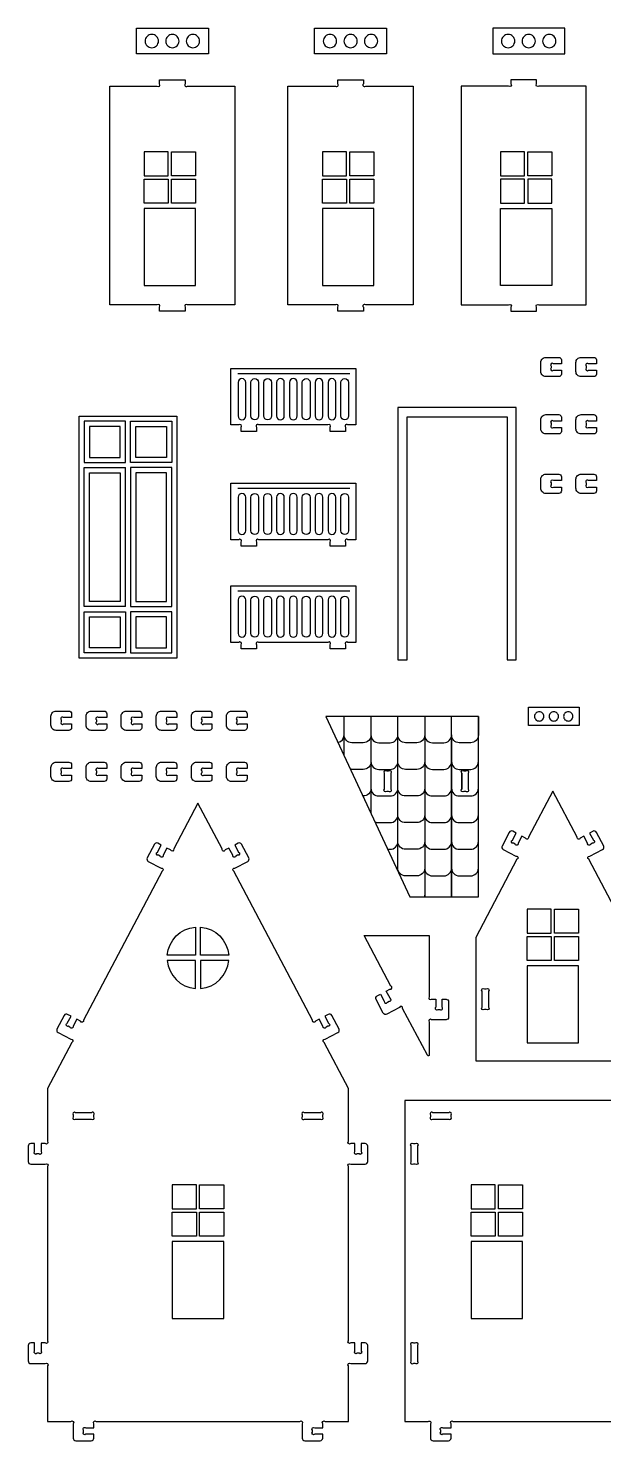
# Model space of a CAD drawing. Extents: x -24.3 to 60.7, y -17.3 to 38.
# Drawn here: x 4.1 to 26.4, y -17.3 to 37.6 of the extents above; entities that cross this region are included whole.
import ezdxf

# ---------------------------------------------------------------- set-up
doc = ezdxf.new("R2010")
doc.units = 0
doc.header["$MEASUREMENT"] = 0
doc.layers.add('LAYER1', color=18, linetype='CONTINUOUS')

msp = doc.modelspace()

# ---------------------------------------------------------------- linework, layer by layer
at = {"layer": 'LAYER1'}
for points in [[(8.269, 37.565), (11.069, 37.565), (11.069, 36.565), (8.269, 36.565)], [(15.197, 37.565), (17.997, 37.565), (17.997, 36.565), (15.197, 36.565)], [(24.925, 37.565), (22.125, 37.565), (22.125, 36.565), (24.925, 36.565)], [(9.509, 32.765), (8.572, 32.765), (8.572, 31.827), (9.509, 31.827)], [(9.634, 31.827), (9.634, 32.765), (10.572, 32.765), (10.572, 31.827)], [(16.438, 32.765), (15.5, 32.765), (15.5, 31.827), (16.438, 31.827)], [(16.563, 31.827), (16.563, 32.765), (17.5, 32.765), (17.5, 31.827)], [(23.366, 31.827), (23.366, 32.765), (22.428, 32.765), (22.428, 31.827)], [(23.491, 32.765), (24.428, 32.765), (24.428, 31.827), (23.491, 31.827)], [(8.572, 30.765), (8.572, 31.702), (9.509, 31.702), (9.509, 30.765)], [(10.572, 30.765), (9.634, 30.765), (9.634, 31.702), (10.572, 31.702)], [(15.5, 30.765), (15.5, 31.702), (16.438, 31.702), (16.438, 30.765)], [(17.5, 30.765), (16.563, 30.765), (16.563, 31.702), (17.5, 31.702)], [(22.428, 30.765), (23.366, 30.765), (23.366, 31.702), (22.428, 31.702)], [(24.428, 30.765), (24.428, 31.702), (23.491, 31.702), (23.491, 30.765)], [(8.572, 27.565), (10.572, 27.565), (10.572, 30.565), (8.572, 30.565)], [(15.5, 27.565), (17.5, 27.565), (17.5, 30.565), (15.5, 30.565)], [(24.428, 27.565), (22.428, 27.565), (22.428, 30.565), (24.428, 30.565)], [(23.042, 13.022), (23.042, 22.822), (18.442, 22.822), (18.442, 13.022), (18.802, 13.022), (18.802, 22.462), (22.682, 22.462), (22.682, 13.022)], [(9.842, 13.087), (6.042, 13.087), (6.042, 22.487), (9.842, 22.487)], [(6.242, 22.287), (6.242, 20.687), (7.842, 20.687), (7.842, 22.287)], [(6.442, 22.087), (6.442, 20.887), (7.642, 20.887), (7.642, 22.087)], [(8.042, 20.687), (8.042, 22.287), (9.642, 22.287), (9.642, 20.687)], [(8.242, 20.887), (8.242, 22.087), (9.442, 22.087), (9.442, 20.887)], [(8.042, 15.087), (9.642, 15.087), (9.642, 20.487), (8.042, 20.487)], [(6.442, 15.287), (6.442, 20.287), (7.642, 20.287), (7.642, 15.287)], [(8.242, 15.287), (9.442, 15.287), (9.442, 20.287), (8.242, 20.287)], [(6.242, 14.887), (7.842, 14.887), (7.842, 13.287), (6.242, 13.287)], [(8.042, 13.287), (9.642, 13.287), (9.642, 14.887), (8.042, 14.887)], [(6.442, 14.687), (7.642, 14.687), (7.642, 13.487), (6.442, 13.487)], [(8.242, 13.487), (9.442, 13.487), (9.442, 14.687), (8.242, 14.687)], [(23.512, 11.171), (25.486, 11.171), (25.486, 10.466), (23.512, 10.466)], [(18.903, 3.809), (21.168, 3.809), (21.568, 3.809), (21.568, 10.813), (15.635, 10.813)], [(24.403, 3.329), (23.465, 3.329), (23.465, 2.391), (24.403, 2.391)], [(24.528, 2.391), (24.528, 3.329), (25.466, 3.329), (25.466, 2.391)], [(23.465, 1.328), (23.465, 2.266), (24.403, 2.266), (24.403, 1.328)], [(25.466, 1.328), (24.528, 1.328), (24.528, 2.266), (25.466, 2.266)], [(23.465, -1.874), (25.466, -1.874), (25.466, 1.128), (23.465, 1.128)], [(10.602, -7.386), (9.665, -7.386), (9.665, -8.324), (10.602, -8.324)], [(10.727, -8.324), (10.727, -7.386), (11.665, -7.386), (11.665, -8.324)], [(22.225, -7.386), (21.287, -7.386), (21.287, -8.324), (22.225, -8.324)], [(22.35, -8.324), (22.35, -7.386), (23.287, -7.386), (23.287, -8.324)], [(9.665, -9.386), (9.665, -8.449), (10.602, -8.449), (10.602, -9.386)], [(11.665, -9.386), (10.727, -9.386), (10.727, -8.449), (11.665, -8.449)], [(21.287, -9.386), (21.287, -8.449), (22.225, -8.449), (22.225, -9.386)], [(23.287, -9.386), (22.35, -9.386), (22.35, -8.449), (23.287, -8.449)], [(9.665, -12.586), (11.665, -12.586), (11.665, -9.586), (9.665, -9.586)], [(21.287, -12.586), (23.287, -12.586), (23.287, -9.586), (21.287, -9.586)]]:
    msp.add_lwpolyline(points, close=True, dxfattribs=at)
for points in [[(8.869, 37.324, 0.414214), (8.61, 37.065, 0.414214), (8.869, 36.806, 0.414214), (9.128, 37.065, 0.414214)], [(9.669, 37.324, 0.414214), (9.41, 37.065, 0.414214), (9.669, 36.806, 0.414214), (9.928, 37.065, 0.414214)], [(10.469, 37.324, 0.414214), (10.21, 37.065, 0.414214), (10.469, 36.806, 0.414214), (10.728, 37.065, 0.414214)], [(15.797, 37.324, 0.414214), (15.538, 37.065, 0.414214), (15.797, 36.806, 0.414214), (16.056, 37.065, 0.414214)], [(16.597, 37.324, 0.414214), (16.338, 37.065, 0.414214), (16.597, 36.806, 0.414214), (16.856, 37.065, 0.414214)], [(17.397, 37.324, 0.414214), (17.138, 37.065, 0.414214), (17.397, 36.806, 0.414214), (17.656, 37.065, 0.414214)], [(22.725, 37.324, 0.414214), (22.466, 37.065, 0.414214), (22.725, 36.806, 0.414214), (22.984, 37.065, 0.414214)], [(23.525, 37.324, 0.414214), (23.266, 37.065, 0.414214), (23.525, 36.806, 0.414214), (23.784, 37.065, 0.414214)], [(24.325, 37.324, 0.414214), (24.066, 37.065, 0.414214), (24.325, 36.806, 0.414214), (24.584, 37.065, 0.414214)], [(7.236, 35.315), (9.08, 35.315, 1), (9.169, 35.403), (9.169, 35.565), (10.169, 35.565), (10.169, 35.403, 1), (10.257, 35.315), (12.101, 35.315), (12.101, 26.815), (10.257, 26.815, 1), (10.169, 26.727), (10.169, 26.565), (9.169, 26.565), (9.169, 26.727, 1), (9.08, 26.815), (7.236, 26.815)], [(14.164, 35.315), (16.009, 35.315, 1), (16.097, 35.403), (16.097, 35.565), (17.097, 35.565), (17.097, 35.403, 1), (17.185, 35.315), (19.03, 35.315), (19.03, 26.815), (17.185, 26.815, 1), (17.097, 26.727), (17.097, 26.565), (16.097, 26.565), (16.097, 26.727, 1), (16.009, 26.815), (14.164, 26.815)], [(25.764, 35.315), (23.92, 35.315, -1), (23.831, 35.403), (23.831, 35.565), (22.831, 35.565), (22.831, 35.403, -1), (22.743, 35.315), (20.899, 35.315), (20.899, 26.815), (22.743, 26.815, -1), (22.831, 26.727), (22.831, 26.565), (23.831, 26.565), (23.831, 26.727, -1), (23.92, 26.815), (25.764, 26.815)], [(24.695, 24.024), (24.195, 24.024, -0.414214), (23.995, 24.224), (23.995, 24.574, -0.414214), (24.195, 24.774), (24.695, 24.774, -0.414214), (24.795, 24.674), (24.795, 24.524), (24.484, 24.524, 1), (24.395, 24.435), (24.395, 24.362, 1), (24.484, 24.274), (24.795, 24.274), (24.795, 24.124, -0.414214)], [(26.06, 24.024), (25.56, 24.024, -0.414214), (25.36, 24.224), (25.36, 24.574, -0.414214), (25.56, 24.774), (26.06, 24.774, -0.414214), (26.16, 24.674), (26.16, 24.524), (25.849, 24.524, 1), (25.76, 24.435), (25.76, 24.362, 1), (25.849, 24.274), (26.16, 24.274), (26.16, 24.124, -0.414214)], [(12.34, 21.896), (12.34, 22.057, 1), (12.251, 22.146), (11.94, 22.146), (11.94, 24.346), (16.805, 24.346), (16.805, 22.146), (16.493, 22.146, 1), (16.405, 22.057), (16.405, 21.896), (15.805, 21.896), (15.805, 22.057, 1), (15.716, 22.146), (13.028, 22.146, 1), (12.94, 22.057), (12.94, 21.896)], [(12.522, 22.496), (12.522, 23.796, 1), (12.222, 23.796), (12.222, 22.496, 1)], [(12.722, 22.496), (12.722, 23.796, -1), (13.022, 23.796), (13.022, 22.496, -1)], [(13.222, 22.496), (13.222, 23.796, -1), (13.522, 23.796), (13.522, 22.496, -1)], [(14.022, 22.496), (14.022, 23.796, 1), (13.722, 23.796), (13.722, 22.496, 1)], [(14.522, 22.496), (14.522, 23.796, 1), (14.222, 23.796), (14.222, 22.496, 1)], [(14.722, 22.496), (14.722, 23.796, -1), (15.022, 23.796), (15.022, 22.496, -1)], [(15.522, 22.496), (15.522, 23.796, 1), (15.222, 23.796), (15.222, 22.496, 1)], [(16.022, 22.496), (16.022, 23.796, 1), (15.722, 23.796), (15.722, 22.496, 1)], [(16.222, 22.496), (16.222, 23.796, -1), (16.522, 23.796), (16.522, 22.496, -1)], [(24.695, 21.797), (24.195, 21.797, -0.414214), (23.995, 21.997), (23.995, 22.347, -0.414214), (24.195, 22.547), (24.695, 22.547, -0.414214), (24.795, 22.447), (24.795, 22.297), (24.484, 22.297, 1), (24.395, 22.209), (24.395, 22.136, 1), (24.484, 22.047), (24.795, 22.047), (24.795, 21.897, -0.414214)], [(26.06, 21.797), (25.56, 21.797, -0.414214), (25.36, 21.997), (25.36, 22.347, -0.414214), (25.56, 22.547), (26.06, 22.547, -0.414214), (26.16, 22.447), (26.16, 22.297), (25.849, 22.297, 1), (25.76, 22.209), (25.76, 22.136, 1), (25.849, 22.047), (26.16, 22.047), (26.16, 21.897, -0.414214)], [(12.34, 17.434), (12.34, 17.596, 1), (12.251, 17.684), (11.94, 17.684), (11.94, 19.884), (16.805, 19.884), (16.805, 17.684), (16.493, 17.684, 1), (16.405, 17.596), (16.405, 17.434), (15.805, 17.434), (15.805, 17.596, 1), (15.716, 17.684), (13.028, 17.684, 1), (12.94, 17.596), (12.94, 17.434)], [(24.695, 19.484), (24.195, 19.484, -0.414214), (23.995, 19.684), (23.995, 20.034, -0.414214), (24.195, 20.234), (24.695, 20.234, -0.414214), (24.795, 20.134), (24.795, 19.984), (24.484, 19.984, 1), (24.395, 19.895), (24.395, 19.822, 1), (24.484, 19.734), (24.795, 19.734), (24.795, 19.584, -0.414214)], [(26.06, 19.484), (25.56, 19.484, -0.414214), (25.36, 19.684), (25.36, 20.034, -0.414214), (25.56, 20.234), (26.06, 20.234, -0.414214), (26.16, 20.134), (26.16, 19.984), (25.849, 19.984, 1), (25.76, 19.895), (25.76, 19.822, 1), (25.849, 19.734), (26.16, 19.734), (26.16, 19.584, -0.414214)], [(12.522, 18.034), (12.522, 19.334, 1), (12.222, 19.334), (12.222, 18.034, 1)], [(12.722, 18.034), (12.722, 19.334, -1), (13.022, 19.334), (13.022, 18.034, -1)], [(13.222, 18.034), (13.222, 19.334, -1), (13.522, 19.334), (13.522, 18.034, -1)], [(14.022, 18.034), (14.022, 19.334, 1), (13.722, 19.334), (13.722, 18.034, 1)], [(14.522, 18.034), (14.522, 19.334, 1), (14.222, 19.334), (14.222, 18.034, 1)], [(14.722, 18.034), (14.722, 19.334, -1), (15.022, 19.334), (15.022, 18.034, -1)], [(15.522, 18.034), (15.522, 19.334, 1), (15.222, 19.334), (15.222, 18.034, 1)], [(16.022, 18.034), (16.022, 19.334, 1), (15.722, 19.334), (15.722, 18.034, 1)], [(16.222, 18.034), (16.222, 19.334, -1), (16.522, 19.334), (16.522, 18.034, -1)], [(12.34, 13.443), (12.34, 13.605, 1), (12.251, 13.693), (11.94, 13.693), (11.94, 15.893), (16.805, 15.893), (16.805, 13.693), (16.493, 13.693, 1), (16.405, 13.605), (16.405, 13.443), (15.805, 13.443), (15.805, 13.605, 1), (15.716, 13.693), (13.028, 13.693, 1), (12.94, 13.605), (12.94, 13.443)], [(12.522, 14.043), (12.522, 15.343, 1), (12.222, 15.343), (12.222, 14.043, 1)], [(12.722, 14.043), (12.722, 15.343, -1), (13.022, 15.343), (13.022, 14.043, -1)], [(13.222, 14.043), (13.222, 15.343, -1), (13.522, 15.343), (13.522, 14.043, -1)], [(14.022, 14.043), (14.022, 15.343, 1), (13.722, 15.343), (13.722, 14.043, 1)], [(14.522, 14.043), (14.522, 15.343, 1), (14.222, 15.343), (14.222, 14.043, 1)], [(14.722, 14.043), (14.722, 15.343, -1), (15.022, 15.343), (15.022, 14.043, -1)], [(15.522, 14.043), (15.522, 15.343, 1), (15.222, 15.343), (15.222, 14.043, 1)], [(16.022, 14.043), (16.022, 15.343, 1), (15.722, 15.343), (15.722, 14.043, 1)], [(16.222, 14.043), (16.222, 15.343, -1), (16.522, 15.343), (16.522, 14.043, -1)], [(5.649, 10.273), (5.149, 10.273, -0.414214), (4.949, 10.473), (4.949, 10.823, -0.414214), (5.149, 11.023), (5.649, 11.023, -0.414214), (5.749, 10.923), (5.749, 10.773), (5.437, 10.773, 1), (5.349, 10.684), (5.349, 10.611, 1), (5.437, 10.523), (5.749, 10.523), (5.749, 10.373, -0.414214)], [(7.014, 10.273), (6.514, 10.273, -0.414214), (6.314, 10.473), (6.314, 10.823, -0.414214), (6.514, 11.023), (7.014, 11.023, -0.414214), (7.114, 10.923), (7.114, 10.773), (6.802, 10.773, 1), (6.714, 10.684), (6.714, 10.611, 1), (6.802, 10.523), (7.114, 10.523), (7.114, 10.373, -0.414214)], [(8.378, 10.273), (7.878, 10.273, -0.414214), (7.678, 10.473), (7.678, 10.823, -0.414214), (7.878, 11.023), (8.378, 11.023, -0.414214), (8.478, 10.923), (8.478, 10.773), (8.167, 10.773, 1), (8.078, 10.684), (8.078, 10.611, 1), (8.167, 10.523), (8.478, 10.523), (8.478, 10.373, -0.414214)], [(9.743, 10.273), (9.243, 10.273, -0.414214), (9.043, 10.473), (9.043, 10.823, -0.414214), (9.243, 11.023), (9.743, 11.023, -0.414214), (9.843, 10.923), (9.843, 10.773), (9.532, 10.773, 1), (9.443, 10.684), (9.443, 10.611, 1), (9.532, 10.523), (9.843, 10.523), (9.843, 10.373, -0.414214)], [(11.108, 10.273), (10.608, 10.273, -0.414214), (10.408, 10.473), (10.408, 10.823, -0.414214), (10.608, 11.023), (11.108, 11.023, -0.414214), (11.208, 10.923), (11.208, 10.773), (10.897, 10.773, 1), (10.808, 10.684), (10.808, 10.611, 1), (10.897, 10.523), (11.208, 10.523), (11.208, 10.373, -0.414214)], [(12.473, 10.273), (11.973, 10.273, -0.414214), (11.773, 10.473), (11.773, 10.823, -0.414214), (11.973, 11.023), (12.473, 11.023, -0.414214), (12.573, 10.923), (12.573, 10.773), (12.262, 10.773, 1), (12.173, 10.684), (12.173, 10.611, 1), (12.262, 10.523), (12.573, 10.523), (12.573, 10.373, -0.414214)], [(23.935, 11, 0.414214), (23.752, 10.818, 0.414214), (23.935, 10.636, 0.414214), (24.117, 10.818, 0.414214)], [(24.499, 11, 0.414214), (24.316, 10.818, 0.414214), (24.499, 10.636, 0.414214), (24.681, 10.818, 0.414214)], [(25.064, 11, 0.414214), (24.881, 10.818, 0.414214), (25.064, 10.636, 0.414214), (25.246, 10.818, 0.414214)], [(5.649, 8.287), (5.149, 8.287, -0.414214), (4.949, 8.487), (4.949, 8.837, -0.414214), (5.149, 9.037), (5.649, 9.037, -0.414214), (5.749, 8.937), (5.749, 8.787), (5.437, 8.787, 1), (5.349, 8.699), (5.349, 8.626, 1), (5.437, 8.537), (5.749, 8.537), (5.749, 8.387, -0.414214)], [(7.014, 8.287), (6.514, 8.287, -0.414214), (6.314, 8.487), (6.314, 8.837, -0.414214), (6.514, 9.037), (7.014, 9.037, -0.414214), (7.114, 8.937), (7.114, 8.787), (6.802, 8.787, 1), (6.714, 8.699), (6.714, 8.626, 1), (6.802, 8.537), (7.114, 8.537), (7.114, 8.387, -0.414214)], [(8.378, 8.287), (7.878, 8.287, -0.414214), (7.678, 8.487), (7.678, 8.837, -0.414214), (7.878, 9.037), (8.378, 9.037, -0.414214), (8.478, 8.937), (8.478, 8.787), (8.167, 8.787, 1), (8.078, 8.699), (8.078, 8.626, 1), (8.167, 8.537), (8.478, 8.537), (8.478, 8.387, -0.414214)], [(9.743, 8.287), (9.243, 8.287, -0.414214), (9.043, 8.487), (9.043, 8.837, -0.414214), (9.243, 9.037), (9.743, 9.037, -0.414214), (9.843, 8.937), (9.843, 8.787), (9.532, 8.787, 1), (9.443, 8.699), (9.443, 8.626, 1), (9.532, 8.537), (9.843, 8.537), (9.843, 8.387, -0.414214)], [(11.108, 8.287), (10.608, 8.287, -0.414214), (10.408, 8.487), (10.408, 8.837, -0.414214), (10.608, 9.037), (11.108, 9.037, -0.414214), (11.208, 8.937), (11.208, 8.787), (10.897, 8.787, 1), (10.808, 8.699), (10.808, 8.626, 1), (10.897, 8.537), (11.208, 8.537), (11.208, 8.387, -0.414214)], [(12.473, 8.287), (11.973, 8.287, -0.414214), (11.773, 8.487), (11.773, 8.837, -0.414214), (11.973, 9.037), (12.473, 9.037, -0.414214), (12.573, 8.937), (12.573, 8.787), (12.262, 8.787, 1), (12.173, 8.699), (12.173, 8.626, 1), (12.262, 8.537), (12.573, 8.537), (12.573, 8.387, -0.414214)], [(18.166, 8.614), (18.166, 7.99, -1), (18.078, 7.901), (18.004, 7.901, -1), (17.916, 7.99), (17.916, 8.614, -1), (18.004, 8.702), (18.078, 8.702, -1)], [(21.168, 8.614), (21.168, 7.99, -1), (21.08, 7.901), (21.006, 7.901, -1), (20.918, 7.99), (20.918, 8.614, -1), (21.006, 8.702), (21.08, 8.702, -1)], [(8.732, 5.181), (9.229, 4.919, -1), (9.266, 4.8), (6.213, -0.988, -1), (6.094, -1.025), (5.951, -0.95), (5.805, -1.226, -1), (5.686, -1.262), (5.621, -1.228, -1), (5.584, -1.109), (5.729, -0.833), (5.597, -0.763, 0.414214), (5.462, -0.805), (5.182, -1.336, 0.414214), (5.224, -1.471), (5.72, -1.733, -1), (5.757, -1.852), (4.814, -3.64), (4.814, -5.698, -1), (4.726, -5.786), (4.564, -5.786), (4.564, -6.098, -1), (4.476, -6.186), (4.403, -6.186, -1), (4.314, -6.098), (4.314, -5.786), (4.164, -5.786, 0.414214), (4.064, -5.886), (4.064, -6.486, 0.414214), (4.164, -6.586), (4.726, -6.586, -1), (4.814, -6.675), (4.814, -13.448, -1), (4.726, -13.536), (4.564, -13.536), (4.564, -13.848, -1), (4.476, -13.936), (4.403, -13.936, -1), (4.314, -13.848), (4.314, -13.536), (4.164, -13.536, 0.414214), (4.064, -13.636), (4.064, -14.236, 0.414214), (4.164, -14.336), (4.726, -14.336, -1), (4.814, -14.425), (4.814, -16.586), (5.726, -16.586, -1), (5.814, -16.675), (5.814, -17.236, 0.414214), (5.914, -17.336), (6.514, -17.336, 0.414214), (6.614, -17.236), (6.614, -17.086), (6.303, -17.086, -1), (6.214, -16.998), (6.214, -16.925, -1), (6.303, -16.836), (6.614, -16.836), (6.614, -16.675, -1), (6.703, -16.586), (14.627, -16.586, -1), (14.715, -16.675), (14.715, -17.236, 0.414214), (14.815, -17.336), (15.415, -17.336, 0.414214), (15.515, -17.236), (15.515, -17.086), (15.204, -17.086, -1), (15.115, -16.998), (15.115, -16.925, -1), (15.204, -16.836), (15.515, -16.836), (15.515, -16.675, -1), (15.604, -16.586), (16.515, -16.586), (16.515, -14.425, -1), (16.604, -14.336), (17.165, -14.336, 0.414214), (17.265, -14.236), (17.265, -13.636, 0.414214), (17.165, -13.536), (17.015, -13.536), (17.015, -13.848, -1), (16.927, -13.936), (16.854, -13.936, -1), (16.765, -13.848), (16.765, -13.536), (16.604, -13.536, -1), (16.515, -13.448), (16.515, -6.675, -1), (16.604, -6.586), (17.165, -6.586, 0.414214), (17.265, -6.486), (17.265, -5.886, 0.414214), (17.165, -5.786), (17.015, -5.786), (17.015, -6.098, -1), (16.927, -6.186), (16.854, -6.186, -1), (16.765, -6.098), (16.765, -5.786), (16.604, -5.786, -1), (16.515, -5.698), (16.515, -3.64), (15.572, -1.852, -1), (15.609, -1.733), (16.106, -1.471, 0.414214), (16.148, -1.336), (15.868, -0.805, 0.414214), (15.733, -0.763), (15.6, -0.833), (15.746, -1.109, -1), (15.709, -1.228), (15.644, -1.262, -1), (15.524, -1.226), (15.379, -0.95), (15.236, -1.025, -1), (15.117, -0.988), (12.064, 4.8, -1), (12.101, 4.919), (12.597, 5.181, 0.414214), (12.639, 5.316), (12.359, 5.847, 0.414214), (12.224, 5.889), (12.091, 5.819), (12.237, 5.543, -1), (12.2, 5.424), (12.135, 5.389, -1), (12.016, 5.426), (11.87, 5.702), (11.727, 5.627, -1), (11.608, 5.664), (10.665, 7.451), (9.722, 5.664, -1), (9.602, 5.627), (9.459, 5.702), (9.314, 5.426, -1), (9.195, 5.389), (9.13, 5.424, -1), (9.093, 5.543), (9.238, 5.819), (9.106, 5.889, 0.414214), (8.97, 5.847), (8.691, 5.316, 0.414214)], [(10.565, 2.63), (10.565, 1.535), (9.47, 1.535, -0.366118)], [(10.765, 2.63, -0.366118), (11.86, 1.535), (10.765, 1.535)], [(19.659, 2.3), (19.659, -0.085, 1), (19.747, -0.173), (19.909, -0.173), (19.909, -0.485, 1), (19.998, -0.573), (20.071, -0.573, 1), (20.159, -0.485), (20.159, -0.173), (20.309, -0.173, -0.414214), (20.409, -0.273), (20.409, -0.874, -0.414214), (20.309, -0.974), (19.747, -0.974, 1), (19.659, -1.062), (19.659, -2.337, -0.782614), (19.584, -2.355), (18.621, -0.531, 1), (18.502, -0.494), (18.005, -0.757, -0.414214), (17.87, -0.715), (17.59, -0.184, -0.414214), (17.631, -0.049), (17.764, 0.021), (17.91, -0.254, 1), (18.029, -0.291), (18.094, -0.257, 1), (18.131, -0.138), (17.985, 0.138), (18.129, 0.214, 1), (18.166, 0.333), (17.128, 2.3), (17.993, 2.3), (18.794, 2.3)], [(10.565, 0.24), (10.565, 1.335), (9.47, 1.335, 0.366118)], [(10.765, 0.24, 0.366118), (11.86, 1.335), (10.765, 1.335)], [(21.964, 0.139), (21.964, -0.485, -1), (21.875, -0.573), (21.802, -0.573, -1), (21.713, -0.485), (21.713, 0.139, -1), (21.802, 0.227), (21.875, 0.227, -1)], [(5.903, -4.836), (6.526, -4.836, 1), (6.614, -4.748), (6.614, -4.675, 1), (6.526, -4.586), (5.903, -4.586, 1), (5.814, -4.675), (5.814, -4.748, 1)], [(14.804, -4.836), (15.427, -4.836, 1), (15.515, -4.748), (15.515, -4.675, 1), (15.427, -4.586), (14.804, -4.586, 1), (14.715, -4.675), (14.715, -4.748, 1)], [(19.791, -4.836), (20.414, -4.836, 1), (20.503, -4.748), (20.503, -4.675, 1), (20.414, -4.586), (19.791, -4.586, 1), (19.703, -4.675), (19.703, -4.748, 1)], [(19.203, -5.875), (19.203, -6.498, -1), (19.114, -6.586), (19.041, -6.586, -1), (18.953, -6.498), (18.953, -5.875, -1), (19.041, -5.786), (19.114, -5.786, -1)], [(19.203, -13.625), (19.203, -14.248, -1), (19.114, -14.336), (19.041, -14.336, -1), (18.953, -14.248), (18.953, -13.625, -1), (19.041, -13.536), (19.114, -13.536, -1)]]:
    msp.add_lwpolyline(points, format="xyb", close=True, dxfattribs=at)
for points in [[(12.214, 24.146), (16.57, 24.146)], [(7.842, 15.087), (6.242, 15.087), (6.242, 20.487), (7.842, 20.487)], [(7.842, 15.087), (7.842, 20.487)], [(12.214, 19.684), (16.57, 19.684)], [(12.214, 15.693), (16.57, 15.693)], [(16.347, 9.288), (16.347, 10.096)], [(20.918, 8.614), (20.918, 7.99)], [(21.08, 8.702), (21.006, 8.702)], [(21.168, 8.614), (21.168, 7.99)], [(17.391, 8.025), (17.391, 7.049)], [(17.391, 8.025), (17.391, 7.049)], [(21.08, 7.901), (21.006, 7.901)], [(18.435, 4.811), (18.435, 4.918)], [(18.435, 4.811), (18.435, 4.918)]]:
    msp.add_lwpolyline(points, dxfattribs=at)
for points in [[(16.107, 9.802, 0.356178), (16.347, 10.096), (16.347, 10.813)], [(17.391, 10.813), (17.391, 10.096, -0.414214), (17.091, 9.796), (16.647, 9.796, -0.414214), (16.347, 10.096), (16.347, 10.813)], [(17.391, 10.813), (17.391, 10.096, 0.414214), (17.691, 9.796), (18.135, 9.796, 0.414214), (18.435, 10.096), (18.435, 10.813)], [(19.48, 10.813), (19.48, 10.096, -0.414214), (19.18, 9.796), (18.736, 9.796, -0.414214), (18.435, 10.096), (18.435, 10.813)], [(19.48, 10.813), (19.48, 10.096, 0.414214), (19.78, 9.796), (20.224, 9.796, 0.414214), (20.524, 10.096), (20.524, 10.813)], [(21.568, 10.813), (21.568, 10.096, -0.414214), (21.268, 9.796), (20.824, 9.796, -0.414214), (20.524, 10.096), (20.524, 10.813)], [(17.391, 10.096), (17.391, 9.06, -0.414214), (17.091, 8.76), (16.647, 8.76, -0.047441), (16.59, 8.766)], [(17.391, 10.096), (17.391, 9.06, 0.414214), (17.691, 8.76), (18.135, 8.76, 0.414214), (18.435, 9.06), (18.435, 10.096)], [(19.48, 10.096), (19.48, 9.06, -0.414214), (19.18, 8.76), (18.736, 8.76, -0.414214), (18.435, 9.06), (18.435, 10.096)], [(19.48, 10.096), (19.48, 9.06, 0.414214), (19.78, 8.76), (20.224, 8.76, 0.414214), (20.524, 9.06), (20.524, 10.096)], [(20.524, 10.096), (20.524, 9.06, 0.414214), (20.824, 8.76), (21.268, 8.76, 0.414214), (21.568, 9.06), (21.568, 10.096)], [(17.391, 9.06), (17.391, 8.025, -0.414214), (17.091, 7.725), (17.076, 7.725)], [(17.391, 9.06), (17.391, 8.025, 0.414214), (17.691, 7.725), (18.135, 7.725, 0.414214), (18.435, 8.025), (18.435, 9.06)], [(19.48, 9.06), (19.48, 8.025, -0.414214), (19.18, 7.725), (18.736, 7.725, -0.414214), (18.435, 8.025), (18.435, 9.06)], [(19.48, 9.06), (19.48, 8.025, 0.414214), (19.78, 7.725), (20.224, 7.725, 0.414214), (20.524, 8.025), (20.524, 9.06)], [(20.524, 9.06), (20.524, 8.025, 0.414214), (20.824, 7.725), (21.268, 7.725, 0.414214), (21.568, 8.025), (21.568, 9.06)], [(17.54, 6.73, 0.13254), (17.691, 6.689), (18.135, 6.689, 0.414214), (18.435, 6.989), (18.435, 8.025)], [(19.48, 8.025), (19.48, 6.989, -0.414214), (19.18, 6.689), (18.736, 6.689, -0.414214), (18.435, 6.989), (18.435, 8.025)], [(19.48, 8.025), (19.48, 6.989, 0.414214), (19.78, 6.689), (20.224, 6.689, 0.414214), (20.524, 6.989), (20.524, 8.025)], [(20.524, 8.025), (20.524, 6.989, 0.414214), (20.824, 6.689), (21.268, 6.689, 0.414214), (21.568, 6.989), (21.568, 8.025)], [(27.467, 2.226), (25.865, 5.263, -1), (25.902, 5.383), (26.399, 5.645, 0.414214), (26.441, 5.78), (26.161, 6.311, 0.414214), (26.025, 6.353), (25.893, 6.283), (26.038, 6.007, -1), (26.001, 5.888), (25.936, 5.854, -1), (25.817, 5.891), (25.671, 6.166), (25.528, 6.091, -1), (25.409, 6.128), (24.465, 7.917), (23.521, 6.128, -1), (23.402, 6.091), (23.259, 6.166), (23.113, 5.891, -1), (22.994, 5.854), (22.929, 5.888, -1), (22.892, 6.007), (23.038, 6.283), (22.905, 6.353, 0.414214), (22.77, 6.311), (22.49, 5.78, 0.414214), (22.531, 5.645), (23.029, 5.383, -1), (23.066, 5.263), (21.463, 2.226), (21.463, -2.572), (27.467, -2.572)], [(18.043, 5.653), (18.135, 5.653, 0.414214), (18.435, 5.953), (18.435, 6.989)], [(19.48, 6.989), (19.48, 5.953, -0.414214), (19.18, 5.653), (18.736, 5.653, -0.414214), (18.435, 5.953), (18.435, 6.989)], [(19.48, 6.989), (19.48, 5.953, 0.414214), (19.78, 5.653), (20.224, 5.653, 0.414214), (20.524, 5.953), (20.524, 6.989)], [(20.524, 6.989), (20.524, 5.953, 0.414214), (20.824, 5.653), (21.268, 5.653, 0.414214), (21.568, 5.953), (21.568, 6.989)], [(18.424, 4.836, 0.0694), (18.435, 4.918), (18.435, 5.953)], [(19.48, 5.953), (19.48, 4.918, -0.414214), (19.18, 4.618), (18.736, 4.618, -0.414214), (18.435, 4.918), (18.435, 5.953)], [(19.48, 5.953), (19.48, 4.918, 0.414214), (19.78, 4.618), (20.224, 4.618, 0.414214), (20.524, 4.918), (20.524, 5.953)], [(20.524, 5.953), (20.524, 4.918, 0.414214), (20.824, 4.618), (21.268, 4.618, 0.414214), (21.568, 4.918), (21.568, 5.953)], [(19.48, 4.918), (19.48, 3.882, -0.062017), (19.471, 3.809)], [(19.48, 4.918), (19.48, 3.882, 0.062017), (19.489, 3.809)], [(20.515, 3.809, 0.062017), (20.524, 3.882), (20.524, 4.918)], [(20.524, 4.918), (20.524, 3.882, 0.062017), (20.533, 3.809)], [(21.559, 3.809, 0.062017), (21.568, 3.882), (21.568, 4.918)], [(31.913, -4.114), (18.703, -4.114), (18.703, -16.586), (19.614, -16.586, -1), (19.703, -16.675), (19.703, -17.236, 0.414214), (19.803, -17.336), (20.403, -17.336, 0.414214), (20.503, -17.236), (20.503, -17.086), (20.191, -17.086, -1), (20.103, -16.998), (20.103, -16.925, -1), (20.191, -16.836), (20.503, -16.836), (20.503, -16.675, -1), (20.591, -16.586), (43.814, -16.586, -1)]]:
    msp.add_lwpolyline(points, format="xyb", dxfattribs=at)

doc.saveas('drawing.dxf')
